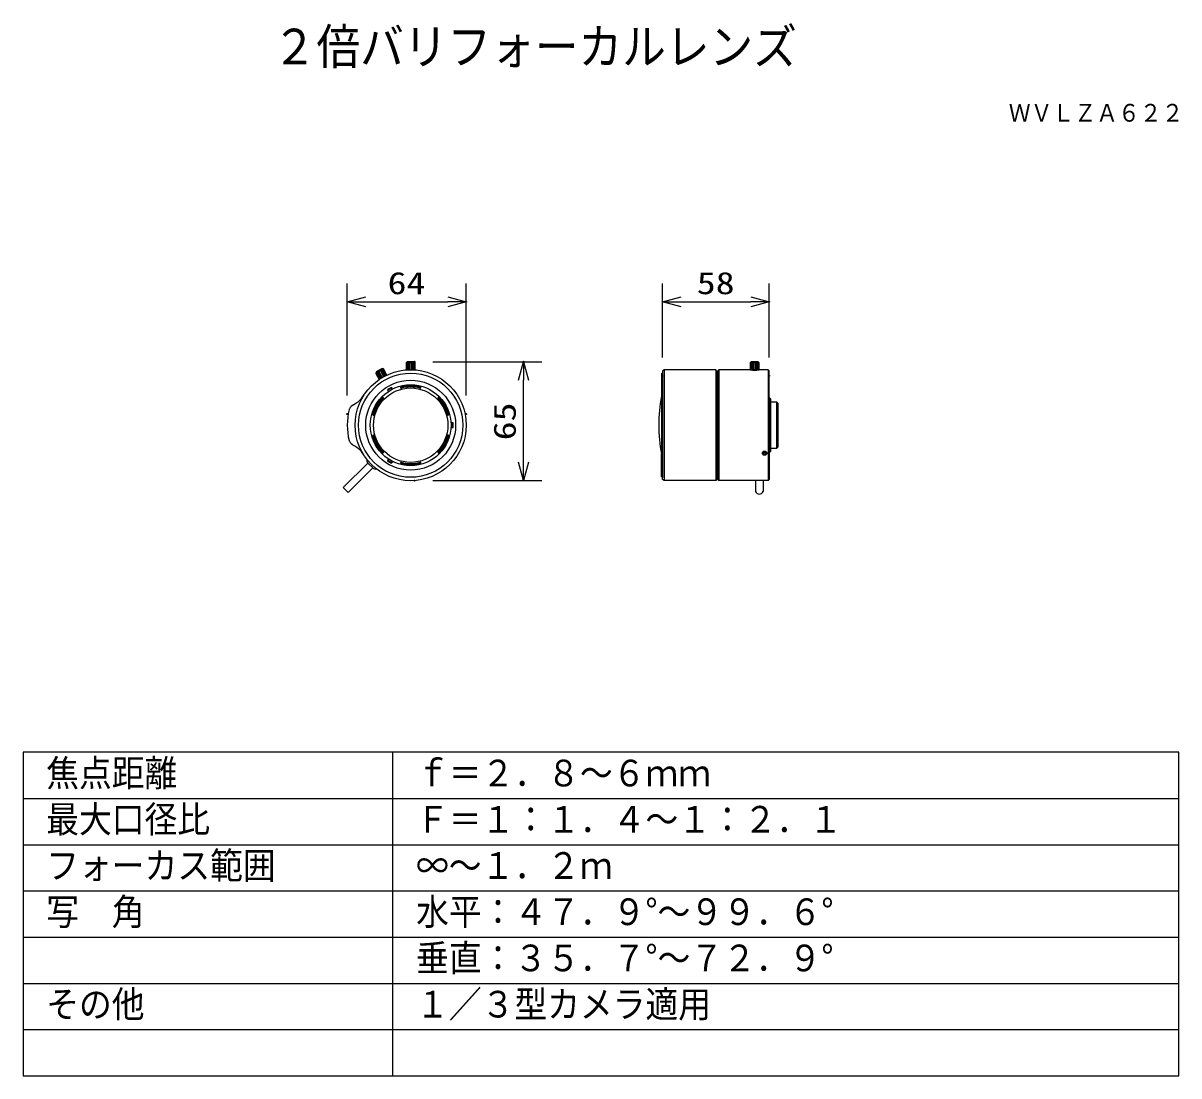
# Model space of a CAD drawing. Units: millimetres, scale not verified. Extents: x -63 to 63, y -57 to 57.
import ezdxf
from ezdxf.enums import TextEntityAlignment as Align

# ---------------------------------------------------------------- set-up
doc = ezdxf.new("R2010")
doc.units = ezdxf.units.MM
doc.header["$LTSCALE"] = 0.190236
doc.header["$PDMODE"] = 32
doc.header["$PDSIZE"] = 0.0951
for name, color, linetype in [('0-0_GAIKEI', 1, 'Continuous'), ('0-1_MOJI1', 2, 'Continuous'), ('0-2_WAKU', 1, 'Continuous'), ('0-3_TOUROKU', 1, 'Continuous'), ('0-4_SUNPO', 3, 'Continuous'), ('0-5_DEFPOINTS', 7, 'Continuous')]:
    doc.layers.add(name, color=color, linetype=linetype)
doc.styles.add('ＭＳ ゴシック', font='')
doc.styles.get('ＭＳ ゴシック').set_extended_font_data('MS Gothic')

# ---------------------------------------------------------------- blocks, each defined once
blk = doc.blocks.new('_OPEN30')
at = {"layer": '0-5_DEFPOINTS'}
blk.add_line((0, 0), (-1, 0), dxfattribs=at)
blk.add_lwpolyline([(-1, 0.26795), (0, 0), (-1, -0.26795)], dxfattribs=at)

msp = doc.modelspace()

# ---------------------------------------------------------------- linework, layer by layer
at = {"layer": '0-0_GAIKEI', "color": 7}
for p, q in [((-23.6763, 20.0039), (-24.305, 19.641)), ((-23.5198, 19.9622), (-23.6763, 20.0039)), ((-21.065, 20.6284), (-21.0652, 19.8668)), ((-20.9506, 20.743), (-21.065, 20.6284)), ((-20.2245, 20.7432), (-20.9506, 20.743)), ((-20.11, 20.6286), (-20.2245, 20.7432)), ((-20.11, 19.8666), (-20.11, 20.6286)), ((-24.305, 19.641), (-24.3468, 19.4845)), ((-24.3468, 19.4845), (-23.9933, 18.8244)), ((-23.1665, 19.3019), (-23.5198, 19.9622)), ((6.6645, 19.6164), (6.6645, 8.1938)), ((12.4245, 19.8724), (6.8242, 19.8763)), ((6.5422, 17.0805), (6.5424, 10.7229)), ((18.1923, 16.8923), (18.1923, 10.8433)), ((18.3248, 16.4174), (18.9812, 16.419)), ((18.3248, 16.4174), (18.3248, 11.3538)), ((-25.2244, 9.7904), (-24.6941, 9.2591)), ((12.4245, 7.8848), (6.8242, 7.8809)), ((16.7254, 7.8809), (16.7254, 6.7046)), ((17.5395, 7.8809), (17.5395, 6.7046))]:
    msp.add_line(p, q, dxfattribs=at)
at = {"layer": '0-0_GAIKEI'}
for p, q in [((-20.1082, 20.6303), (-21.0633, 20.6303)), ((-20.9822, 20.627), (-20.9822, 19.8738)), ((-20.9047, 20.627), (-20.9047, 19.8738)), ((-20.8025, 20.627), (-20.8025, 19.8808)), ((-20.6791, 20.627), (-20.6791, 19.888)), ((-20.4958, 20.627), (-20.4958, 19.888)), ((-20.3726, 20.627), (-20.3726, 19.8808)), ((-20.2704, 20.627), (-20.2704, 19.8738)), ((-20.1929, 20.627), (-20.1929, 19.8738)), ((17.1076, 20.6273), (16.1422, 20.6273)), ((16.2258, 20.6255), (16.2258, 19.8647)), ((16.304, 20.6253), (16.304, 19.8468)), ((16.4218, 20.6255), (16.4218, 19.8378)), ((16.5466, 20.6255), (16.5466, 19.8285)), ((16.7032, 20.6253), (16.7032, 19.8285)), ((16.8277, 20.6255), (16.8279, 19.8345)), ((16.9454, 20.6255), (16.9454, 19.8464)), ((17.0238, 20.6255), (17.0238, 19.8616)), ((-23.5191, 19.9644), (-24.3462, 19.4872)), ((-24.2743, 19.5244), (-23.9253, 18.8718)), ((-24.2071, 19.5633), (-23.8583, 18.9106)), ((-24.1186, 19.6143), (-23.7731, 18.9678)), ((-24.0119, 19.676), (-23.67, 19.0357)), ((-23.853, 19.7675), (-23.5112, 19.1273)), ((-23.7462, 19.8295), (-23.4009, 19.183)), ((-23.6577, 19.8803), (-23.3089, 19.2279)), ((-23.5906, 19.9192), (-23.2417, 19.2667)), ((6.8274, 19.8757), (6.8274, 7.8815)), ((12.4245, 19.8757), (12.4245, 7.8848)), ((12.5253, 19.7333), (12.5253, 8.0254)), ((12.6471, 19.7333), (12.6474, 8.0254)), ((12.7338, 19.8757), (12.7338, 7.8848)), ((18.0705, 19.8757), (18.0705, 7.8761)), ((-22.6688, 17.9701), (-23.0897, 17.7269)), ((-23.0897, 17.7269), (-23.0085, 17.5112)), ((-22.6382, 17.9172), (-23.0591, 17.6743)), ((-22.5223, 17.7917), (-22.6688, 17.9701)), ((18.9812, 16.419), (18.9812, 11.3571)), ((-16.0005, 14.1273), (-16.228, 14.1654)), ((-16.0616, 13.6414), (-16.0614, 14.1275)), ((-16.0005, 13.6414), (-16.0005, 14.1273)), ((-16.228, 13.6038), (-16.0005, 13.6414)), ((-23.002, 10.2467), (-23.0833, 10.0309)), ((-23.0833, 10.0309), (-22.6624, 9.788)), ((-23.0527, 10.084), (-22.6318, 9.8406)), ((17.5024, 10.8948), (17.5024, 10.8175)), ((17.6334, 10.8948), (17.5024, 10.8948)), ((17.5024, 10.8175), (17.6334, 10.8173)), ((17.6334, 11.0023), (17.6334, 10.8948)), ((17.7495, 11.0023), (17.6334, 11.0023)), ((17.6334, 10.8173), (17.6334, 10.7096)), ((17.6334, 10.7096), (17.7495, 10.7096)), ((17.7495, 10.8948), (17.7495, 11.0023)), ((17.8809, 10.8948), (17.7495, 10.8948)), ((17.7495, 10.8175), (17.8809, 10.8175)), ((17.7495, 10.7096), (17.7495, 10.8175)), ((17.8809, 10.8175), (17.8809, 10.8948)), ((-22.6624, 9.788), (-22.516, 9.9661))]:
    msp.add_line(p, q, dxfattribs=at)
at = {"layer": '0-0_GAIKEI', "color": 7}
for points in [[(17.1076, 19.8828), (17.1076, 20.6273), (16.9918, 20.7432), (16.2578, 20.7432), (16.1422, 20.6273), (16.1422, 19.8828)], [(6.8274, 19.8757), (6.6615, 19.737), (6.6615, 19.5434), (6.5375, 19.4195), (6.5377, 17.0075)], [(12.7338, 19.8724), (12.6471, 19.7291), (12.5228, 19.7293), (12.428, 19.8763)], [(18.1911, 16.8526), (18.1911, 19.7601), (18.0674, 19.8763), (12.7322, 19.8763)], [(18.1911, 16.8667), (18.3227, 16.7349), (18.3227, 16.4174)], [(18.981, 16.4176), (19.128, 16.2706), (19.128, 11.5005), (18.9812, 11.3571), (18.3248, 11.3538)], [(18.3227, 11.3537), (18.3229, 11.0362), (18.1911, 10.9046)], [(6.8274, 7.8815), (6.6615, 8.0202), (6.6615, 8.2138), (6.5375, 8.3377), (6.5377, 10.7497)], [(18.1911, 10.9046), (18.1911, 7.9971), (18.0674, 7.8809), (12.7322, 7.8809)], [(-24.6941, 9.2591), (-27.3542, 6.5989), (-27.8794, 7.1239), (-25.2191, 9.7845)], [(12.7338, 7.8848), (12.6471, 8.0281), (12.5228, 8.0279), (12.428, 7.8809)]]:
    msp.add_lwpolyline(points, dxfattribs=at)
for radius in [6.0037, 4.0227]:
    msp.add_circle((-20.5842, 13.8809), radius, dxfattribs=at)
at = {"layer": '0-0_GAIKEI'}
for centre, radius in [((-20.5842, 13.8807), 5.636), ((-20.5842, 13.8808), 4.8599), ((-20.5841, 13.8809), 4.3698)]:
    msp.add_circle(centre, radius, dxfattribs=at)
at = {"layer": '0-0_GAIKEI', "color": 7}
for centre, radius, start, end in [((16.6249, 21.9612), 2.1337, 256.9252, 283.0748), ((-31.8294, 24.2646), 9.6144, 301.85034, 305.28231), ((-28.3847, 18.9634), 3.3068, 309.6194, 327.41196), ((22.8843, 13.8856), 16.6447, 169.14061, 190.85939), ((-20.5321, 13.8807), 6.9132, 165.91378, 193.98076), ((-26.5043, 15.2612), 0.8026, 150.80352, 156.52267), ((-26.2187, 15.1068), 1.1273, 118.45686, 151.03433), ((-26.5043, 12.5302), 0.8026, 203.47733, 209.19648), ((-26.2187, 12.6846), 1.1273, 208.96567, 241.54314), ((-31.8294, 3.5268), 9.6144, 54.71769, 58.14966), ((-28.3711, 8.9123), 3.2334, 31.61992, 49.61365), ((-24.9278, 10.0759), 0.4121, 163.34532, 225.0044), ((-24.4026, 9.551), 0.4126, 225.04243, 286.27446), ((17.1324, 6.8776), 0.4422, 203.0261, 336.9739)]:
    msp.add_arc(centre, radius, start, end, dxfattribs=at)
at = {"layer": '0-0_GAIKEI'}
for centre, radius, start, end in [((-21.6221, 17.9455), 0.059, 104.04247, 194.24755), ((-21.6219, 17.9453), 0.0592, 193.99913, 284.45821), ((-20.5869, 13.8756), 4.258, 75.76403, 104.2697), ((-20.586, 13.8781), 4.1369, 75.7703, 104.28754), ((-19.5544, 17.9453), 0.0592, 255.54179, 346.00087), ((-19.5541, 17.9455), 0.059, 345.75245, 75.95753), ((-20.5809, 13.8758), 4.258, 135.76403, 164.2697), ((-20.5827, 13.8779), 4.1369, 135.7703, 164.28754), ((-23.5893, 16.8053), 0.059, 45.75245, 135.95753), ((-23.5892, 16.805), 0.0592, 315.54179, 46.00087), ((-17.5831, 16.8118), 0.0592, 133.99913, 224.45821), ((-20.5875, 13.8811), 4.1369, 15.7703, 44.28754), ((-17.583, 16.8121), 0.059, 44.04247, 134.24755), ((-20.5902, 13.8806), 4.258, 15.76403, 44.2697), ((-24.6232, 15.0144), 0.059, 164.04247, 254.24755), ((-16.5494, 15.0212), 0.0592, 195.54179, 286.00087), ((-16.5491, 15.0212), 0.059, 285.75245, 15.95753), ((-24.6229, 15.0145), 0.0592, 253.99913, 344.45821), ((-24.6193, 12.7406), 0.059, 105.75245, 195.95753), ((-20.5782, 13.8812), 4.258, 195.76403, 224.2697), ((-24.619, 12.7405), 0.0592, 15.54179, 106.00087), ((-20.5808, 13.8807), 4.1369, 195.7703, 224.28754), ((-20.5857, 13.8839), 4.1369, 315.7703, 344.28754), ((-20.5874, 13.8859), 4.258, 315.76403, 344.2697), ((-16.5454, 12.7473), 0.0592, 73.99913, 164.45821), ((-16.5451, 12.7474), 0.059, 344.04247, 74.24755), ((-23.5853, 10.9497), 0.059, 224.04247, 314.24755), ((-23.5853, 10.95), 0.0592, 313.99913, 44.45821), ((-17.5792, 10.9568), 0.0592, 135.54179, 226.00087), ((-17.5791, 10.9565), 0.059, 225.75245, 315.95753), ((-21.6142, 9.8162), 0.059, 165.75245, 255.95753), ((-21.614, 9.8164), 0.0592, 75.54179, 166.00087), ((-20.5814, 13.8862), 4.258, 255.76403, 284.2697), ((-20.5824, 13.8837), 4.1369, 255.7703, 284.28754), ((-19.5465, 9.8164), 0.0592, 13.99913, 104.45821), ((-19.5463, 9.8162), 0.059, 284.04247, 14.24755)]:
    msp.add_arc(centre, radius, start, end, dxfattribs=at)
msp.add_ellipse((17.6919, 10.856), major_axis=(0.2545, 0), ratio=0.879085, dxfattribs=at)
at = {"layer": '0-2_WAKU', "color": 4}
for p, q in [((62.5001, -21.5), (-62.5001, -21.5)), ((-62.5001, -21.5), (-62.5001, -56.5001)), ((-22.5, -56.5001), (-22.5, -21.5)), ((62.5001, -56.5001), (62.5001, -21.5)), ((-62.5001, -56.5001), (62.5001, -56.5001))]:
    msp.add_line(p, q, dxfattribs=at)
at = {"layer": '0-2_WAKU'}
for p, q in [((-62.5001, -26.5), (62.5001, -26.5)), ((-62.5001, -31.5001), (62.5001, -31.5001)), ((-62.5001, -36.5001), (62.5001, -36.5001)), ((-62.5001, -41.5001), (62.5001, -41.5001)), ((-62.5001, -46.5001), (62.5001, -46.5001)), ((-62.5001, -51.5001), (62.5001, -51.5001))]:
    msp.add_line(p, q, dxfattribs=at)
at = {"layer": '0-4_SUNPO'}
for p, q in [((-27.4453, 17.0797), (-27.4453, 29.219)), ((-14.5807, 17.0797), (-14.5807, 29.219)), ((6.6645, 21.219), (6.6645, 29.219)), ((18.1911, 21.219), (18.1911, 29.219)), ((-25.4453, 27.219), (-16.5807, 27.219)), ((8.6645, 27.219), (16.1911, 27.219)), ((-18.1714, 20.7432), (-6.3838, 20.7432)), ((-8.3838, 9.8809), (-8.3838, 18.7432)), ((-18.1714, 7.8809), (-6.3838, 7.8809))]:
    msp.add_line(p, q, dxfattribs=at)
at = {"layer": '0-5_DEFPOINTS'}
for p in [(-14.5807, 27.219), (18.1911, 27.219), (-20.1714, 20.7432), (-8.3838, 20.7432), (6.6645, 19.219), (18.1911, 19.219), (-27.4453, 15.0797), (-14.5807, 15.0797), (-20.1714, 7.8809)]:
    msp.add_point(p, dxfattribs=at)

# ---------------------------------------------------------------- block references
at = {"layer": '0-4_SUNPO', "xscale": 2, "yscale": 2}
for p, rotation in [((-27.4453, 27.219), 180), ((6.6645, 27.219), 180), ((-8.3838, 20.7432), 90), ((-8.3838, 7.8809), 270)]:
    msp.add_blockref('_OPEN30', p, dxfattribs=dict(at, rotation=rotation))
for p in [(-14.5807, 27.219), (18.1911, 27.219)]:
    msp.add_blockref('_OPEN30', p, dxfattribs=at)

# ---------------------------------------------------------------- texts
at = {"layer": '0-1_MOJI1', "style": 'ＭＳ ゴシック', "width": 0.9}
for s, height, p in [('２倍バリフォーカルレンズ', 3.848, (-35.5001, 51.7599)), ('焦点距離', 2.887, (-60.0001, -26.0552)), ('ｆ＝２．８～６ｍｍ', 2.887, (-20, -26.0552)), ('最大口径比', 2.887, (-60.0001, -31.0552)), ('Ｆ＝１：１．４～１：２．１', 2.887, (-20, -31.0552)), ('フォーカス範囲', 2.887, (-60.0001, -36.0552)), ('∞～１．２ｍ', 2.887, (-20, -36.0552)), ('写\u3000角', 2.887, (-60.0001, -41.0552)), ('水平：４７．９°～９９．６°', 2.887, (-20, -41.0552)), ('垂直：３５．７°～７２．９°', 2.887, (-20, -46.0552)), ('その他', 2.887, (-60.0001, -51.0552)), ('１／３型カメラ適用', 2.887, (-20, -51.0552))]:
    msp.add_text(s, height=height, dxfattribs=at).set_placement(p, align=Align.BOTTOM_LEFT)
at = {"layer": '0-3_TOUROKU', "style": 'ＭＳ ゴシック', "width": 0.9}
msp.add_text('ＷＶＬＺＡ６２２', height=1.925, dxfattribs=at).set_placement((44.1, 46.13), align=Align.BOTTOM_LEFT)
at = {"layer": '0-4_SUNPO', "style": 'ＭＳ ゴシック', "width": 1.25}
for s, p in [('64', (-23.0799, 27.3286)), ('58', (10.3608, 27.3286))]:
    msp.add_text(s, height=2.406, dxfattribs=at).set_placement(p, align=Align.BOTTOM_LEFT)
msp.add_text('65', height=2.406, rotation=90, dxfattribs=at).set_placement((-8.4933, 12.2451), align=Align.BOTTOM_LEFT)

doc.saveas('drawing.dxf')
